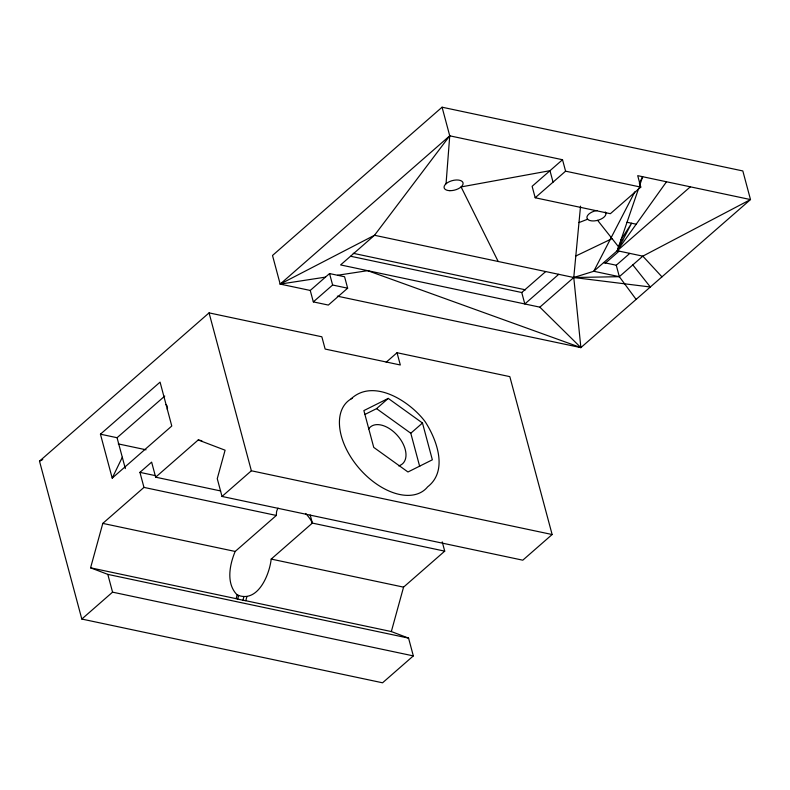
<?xml version="1.0" encoding="UTF-8"?>
<svg xmlns="http://www.w3.org/2000/svg" width="790" height="790" viewBox="0 0 790 790"><rect width="100%" height="100%" fill="white"/><g stroke="black" fill="none" stroke-linecap="round" stroke-linejoin="round"><path stroke-width="1.19" d="M442.242 541.891L444.721 551.144L312.366 523.089L271.197 559.083C269.439 575.021 257.609 603.619 237.168 594.91C225.851 583.622 229.604 564.731 235.183 551.45L276.342 515.455L276.52 512.019A24.431 14.832 48.8 0 1 278.07 508.168M446.054 183.734L449.737 135.821L442.074 107.203L272.51 255.476L280.174 284.094L310.243 290.444L329.539 273.567L344.578 276.747L347.649 288.192L328.354 305.068L313.324 301.889L310.243 290.444M337.34 296.161L580.877 347.61L573.767 277.507L580.541 206.15M167.312 409.329L167.529 407.887M661.961 276.846L642.823 256.148L617.257 250.726L631.605 223.234L620.97 239.883L619.785 245.888L618.244 247.833L619.153 247.092M386.172 362.235L397.034 352.725L400.323 364.99L325.134 349.052L321.846 336.787L209.064 312.88L39.5 461.153L81.814 619.054L382.567 682.797L413.328 655.898L408.568 638.123L107.805 574.379L90.583 567.822L102.799 523.395L143.968 487.4L276.342 515.455M90.583 567.822L236.131 598.662L237.168 594.91M236.131 598.662L237.652 599.057L238.689 595.295M237.652 599.057L242.905 600.232L243.942 596.47M242.905 600.232L245.779 600.716L246.816 596.954M408.568 638.123L391.336 631.556L403.562 587.138L444.721 551.144M638.745 188.099L617.257 250.726L666.503 181.769M639.535 185.818L642.655 176.713L639.288 183.231M112.2 478.118L122.302 457.272L117.058 437.719L100.439 434.184L112.2 478.118L171.776 426.027L160.074 382.133L100.439 434.184M634.795 191.921L593.774 271.266L573.767 277.507L539.856 307.152L340.599 264.926L374.509 235.272L449.737 135.821L562.519 159.728L565.591 171.173L640.779 187.112L637.718 175.666L750.5 199.574L742.827 170.946L442.074 107.203M325.5 277.122L280.174 284.094L374.509 235.272L573.767 277.507L619.33 276.688L642.823 256.148L750.5 199.574L580.877 347.61L367.666 270.664L337.528 275.266M280.174 284.094L449.737 135.821M313.324 301.889L332.62 285.022L347.649 288.192M143.968 487.4L139.929 472.361L151.631 462.13L155.66 477.18L220.647 490.955M155.66 477.18L198.221 439.961L201.835 440.721M562.519 159.728L532.124 186.312L535.186 197.757L610.374 213.695L640.779 187.112M535.186 197.757L565.591 171.173M81.814 619.054L112.565 592.154L413.328 655.898M198.221 439.961L225.091 450.201L217.26 478.671L222.02 496.446L251.368 470.781L552.131 534.524L509.827 376.632L397.034 352.725M364.901 414.464L376.563 408.637L388.255 398.407L422.482 423.015L432.347 459.8L407.966 471.986L373.739 447.387L363.884 410.593L388.255 398.407M350.78 256.276L521.746 292.517L545.574 271.681M558.727 274.318L524.817 303.972L521.746 292.517M690.351 186.815L593.774 271.266L619.33 276.688L636.118 299.4M419.697 466.465L410.79 433.236L422.482 423.015M605.11 263.376L619.024 251.21M603.481 262.527L616.269 265.233L629.818 253.383M552.131 534.524L522.783 560.189L222.02 496.446M117.058 437.719L164.764 396.076M617.918 248.801L618.521 248.307M351.066 398.861C373.749 377.738 410.306 401.725 425.148 421.682C436.939 439.842 448.305 470.88 427.617 486.867A58.638 35.599 48.8 0 1 358.63 467.7A58.638 35.599 48.8 0 1 352.478 398.16M39.5 461.153L42.769 459.533M619.281 244.801L619.785 245.888L618.57 246.865L612.082 238.639L575.811 256M578.981 222.573L587.612 219.235M573.767 277.507L650.328 286.997L632.79 264.857M353.239 253.314L525.478 289.821M118.273 443.901L146.022 449.787M102.799 523.395L235.183 551.45M271.197 559.083L403.562 587.138M245.779 600.716L391.336 631.556M627.023 222.257L636.187 224.212M139.929 472.361L155.571 475.679M620.97 239.883L622.718 240.259M376.563 408.637L410.79 433.236M539.856 307.152L580.877 347.61M612.082 238.639L597.615 220.341M166.028 404.559L167.362 406.327M498.184 261.48L461.093 186.924L549.978 170.689L553.049 182.135M329.539 273.567L332.62 285.022M616.269 265.233L619.33 276.688M310.194 514.991L312.366 523.089L311.862 521.923A24.431 14.832 48.8 0 0 305.621 513.461M209.064 312.88L251.368 470.781M122.302 457.272L125.343 468.598M107.805 574.379L112.565 592.154M368.693 428.921A24.431 14.832 48.8 0 1 398.545 436.811A24.431 14.832 48.8 0 1 398.624 465.843M605.259 211.977A9.776 4.888 -15 0 1 598.702 220.025A9.776 4.888 -15 0 1 586.95 217.951A9.776 4.888 -15 0 1 596.914 210.505M449.875 190.676A9.776 4.888 -15 0 0 463.029 182.846A9.776 4.888 -15 0 0 447.821 182.47A9.776 4.888 -15 0 0 449.875 190.676"/></g></svg>
